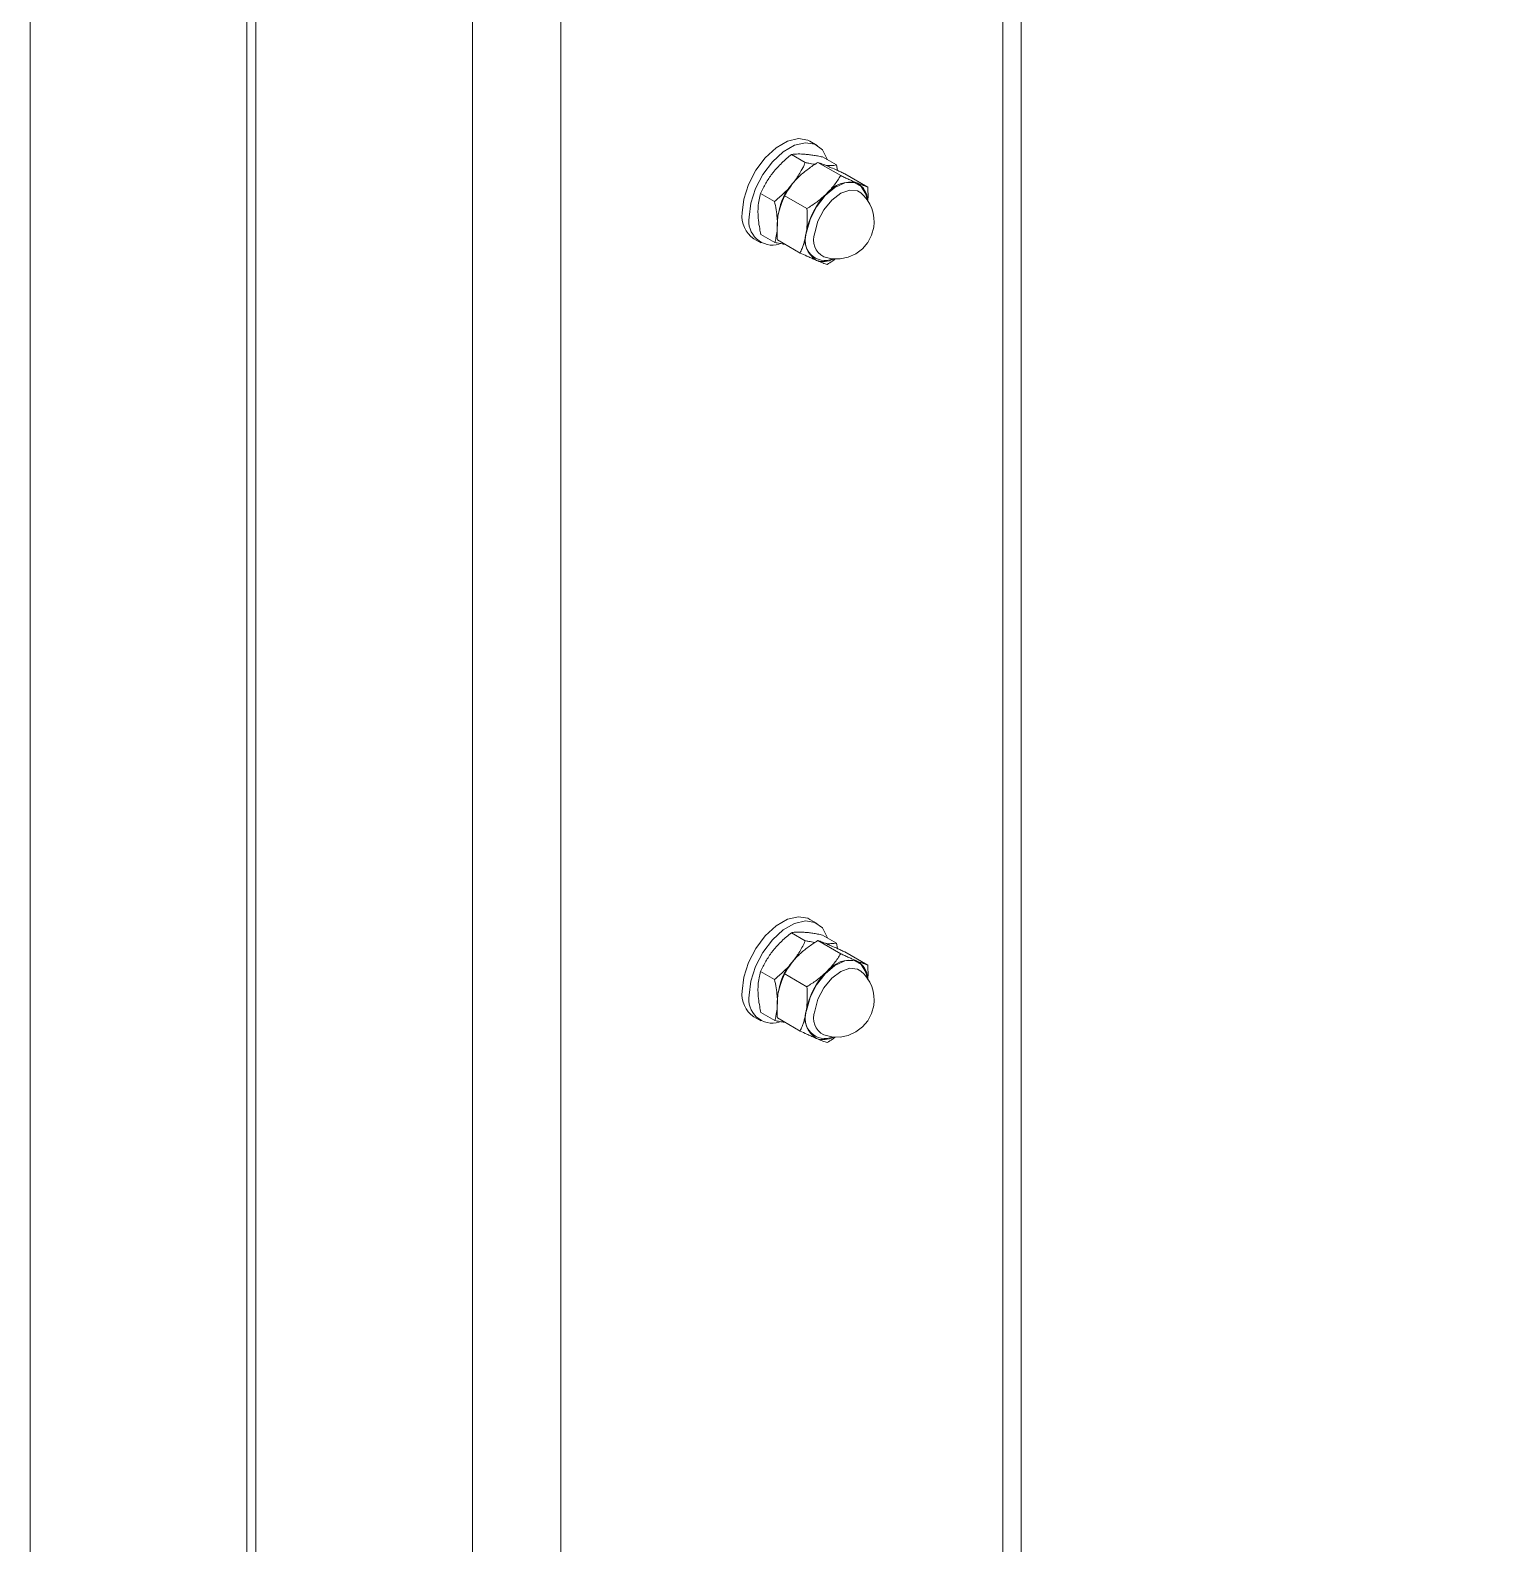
# Model space of a CAD drawing. Header units: inches. Extents: x 0.03 to 2.74, y 0.01 to 1.91.
# Drawn here: x 1.7776 to 1.8543, y 1.2369 to 1.3163 of the extents above; entities that cross this region are included whole.
import ezdxf

# ---------------------------------------------------------------- set-up
doc = ezdxf.new("R2010")
doc.units = ezdxf.units.IN
doc.header["$MEASUREMENT"] = 0
doc.layers.add('SLD-0_0', color=7, linetype='Continuous')
doc.dimstyles.new('SLDDIMSTYLE1', dxfattribs={"dimtxt": 0.18, "dimasz": 0.01083333333333333, "dimexe": 0, "dimexo": 0.0625, "dimgap": 0, "dimtad": 0, "dimtih": 1, "dimtoh": 1, "dimdec": 0, "dimrnd": 1e-09, "dimzin": 0, "dimdsep": 46, "dimtxsty": 'Standard', "dimsah": 1, "dimcen": 0.09, "dimadec": 0, "dimazin": 0, "dimtfac": 0.01083333333333333, "dimtdec": 0, "dimtofl": 0, "dimtmove": 0, "dimatfit": 3, "dimfxl": 1, "dimfrac": 2, "dimtolj": 1, "dimtzin": 0, "dimarcsym": 0})

msp = doc.modelspace()

# ---------------------------------------------------------------- linework, layer by layer
at = {"linetype": 'Continuous', "lineweight": 15}
for p, q in [((1.800791360554668, 1.224045720075161), (1.800791360554668, 1.395692019869125)), ((1.805431175399575, 1.223932885823076), (1.805431175399575, 1.395692019869125)), ((1.788959838566752, 1.189459929390944), (1.788959838566752, 1.395049998841362)), ((1.789423808318046, 1.189192099596048), (1.789423808318046, 1.395092629460001)), ((1.77759232544079, 1.196022267804473), (1.77759232544079, 1.393553840125116)), ((1.828630210513453, 1.213937374625408), (1.828630210513453, 1.393553840125116)), ((1.82959112030183, 1.213428701390533), (1.82959112030183, 1.393387130939843)), ((1.818878124059277, 1.310257815701231), (1.818506924791847, 1.310472063892884)), ((1.818259862757039, 1.309350057298845), (1.81752919741997, 1.309771865759411)), ((1.819892576340238, 1.30922771915655), (1.819161911003168, 1.309649527617116)), ((1.82011750174188, 1.308669101609747), (1.818922827542858, 1.309358778975869)), ((1.819486255700755, 1.309142340587295), (1.819515158477979, 1.309129434069725)), ((1.819949873456114, 1.308937909171126), (1.819892576340238, 1.30922771915655)), ((1.821534441817712, 1.308068831210789), (1.820339806729349, 1.308758469466251)), ((1.816644866302505, 1.30731739811363), (1.815914200965436, 1.307739206574196)), ((1.818345358658273, 1.306938220271703), (1.81715072356991, 1.307627858527165)), ((1.816662583431169, 1.305162361675462), (1.815931918094099, 1.305584170136028)), ((1.815554422010522, 1.305357602086695), (1.815925621277952, 1.305143353895041)), ((1.817990194761156, 1.304606990313381), (1.816795559672794, 1.305296667679503)), ((1.818878124059277, 1.269430746005691), (1.818506924791847, 1.269645033308003)), ((1.818259862757039, 1.268523026713964), (1.81752919741997, 1.26894483517453)), ((1.82011750174188, 1.267842071024866), (1.818922827542858, 1.268531709280328)), ((1.819892576340238, 1.268400649461009), (1.819161911003168, 1.268822457921575)), ((1.819486255700755, 1.268315310002414), (1.819515158477979, 1.268302364374185)), ((1.819949873456114, 1.268110878586245), (1.819892576340238, 1.268400649461009)), ((1.821534441817712, 1.267241761515248), (1.820339806729349, 1.26793143888137)), ((1.816644866302505, 1.26649032841809), (1.815914200965436, 1.266912136878656)), ((1.818345358658273, 1.266111150576162), (1.81715072356991, 1.266800827942284)), ((1.815554422010522, 1.264530571501814), (1.815925621277952, 1.264316284199501)), ((1.816662583431169, 1.264335331090581), (1.815931918094099, 1.264757100440488)), ((1.817990194761156, 1.2637799597285), (1.816795559672794, 1.264469597983963))]:
    msp.add_line(p, q, dxfattribs=at)
at = {"linetype": 'Continuous', "lineweight": 15, "flags": 128}
for points in [[(1.814942770409707, 1.306709540246767), (1.815027327655117, 1.307437624280323), (1.815274233247286, 1.308204388755928), (1.815663384307336, 1.308947686835952), (1.816163335865186, 1.30960728810507), (1.816733530167142, 1.310129806513337), (1.817327816635227, 1.31047288521673), (1.817898010937183, 1.310608716536483), (1.818397962495033, 1.310526310377335), (1.818506924791847, 1.310472063892884)], [(1.815313930566477, 1.306495252944455), (1.815398526922546, 1.30722333697801), (1.815645393404057, 1.307990101453615), (1.816034583574766, 1.308733399533639), (1.816534496021956, 1.309393039913417), (1.817104729434571, 1.309915519211025), (1.817699015902657, 1.310258597914417), (1.818269210204613, 1.310394429234171), (1.818769161762463, 1.310312023075023), (1.819158312822512, 1.310018067359713), (1.819405218414682, 1.309536341369097), (1.819414604972914, 1.309503644857921)], [(1.817597406409792, 1.308249991784673), (1.817787014886085, 1.308470028353903), (1.81793289764528, 1.308616536883646)], [(1.818329166845322, 1.305694657748554), (1.818513534493269, 1.306373775236664), (1.818848947507438, 1.307039947096546), (1.819299032974679, 1.307620975051128), (1.819815059013502, 1.308053851828276), (1.820341097381106, 1.308291722858148), (1.820820085625571, 1.308308814216262), (1.821200202123322, 1.308103209480315), (1.821440224239455, 1.307697279947425), (1.821501823527854, 1.307408604171121)], [(1.821174623752139, 1.307760482772856), (1.821008559892745, 1.307862444261655), (1.820598093523376, 1.307909377052817), (1.820128296283847, 1.307742804754852), (1.819655839519486, 1.307382869357301), (1.819237707460894, 1.30687290547067), (1.818924313747912, 1.306274512383357), (1.818753478388083, 1.305659810151117)], [(1.819236651473093, 1.304403458442377), (1.819658499044318, 1.304301457842919), (1.820092392698608, 1.304294378813585), (1.820517330011918, 1.30438257335031), (1.820912621445478, 1.30456170016991), (1.821259024554911, 1.304823115816681), (1.821539760867377, 1.30515407021569), (1.82174114165212, 1.305538488885964), (1.821853389244315, 1.305957676932357), (1.821875330324183, 1.306208180705182), (1.821865122442105, 1.306459388469875), (1.821823000262038, 1.306707310939187), (1.821749628665188, 1.306947802383232), (1.821646180971336, 1.307176951736079), (1.821514338938831, 1.307391082595754), (1.821356331875253, 1.307586675002921), (1.821174623752139, 1.307760482772856)], [(1.816798766746856, 1.306156124417652), (1.816810656387284, 1.306407918842235), (1.816828099741332, 1.306545979469569)], [(1.814942770409707, 1.265882470551227), (1.815027327655117, 1.266610593695442), (1.815274233247286, 1.267377319060387), (1.815663384307336, 1.268120617140411), (1.816163335865186, 1.268780257520189), (1.816733530167142, 1.269302775928456), (1.817327816635227, 1.269645854631849), (1.817898010937183, 1.269781685951602), (1.818397962495033, 1.269699279792454), (1.818506924791847, 1.269645033308003)], [(1.815313930566477, 1.265668183248915), (1.815398526922546, 1.266396306393129), (1.815645393404057, 1.267163070868734), (1.816034583574766, 1.267906368948758), (1.816534496021956, 1.268565970217877), (1.817104729434571, 1.269088488626144), (1.817699015902657, 1.269431567329536), (1.818269210204613, 1.26956739864929), (1.818769161762463, 1.269484992490142), (1.819158312822512, 1.269191036774832), (1.819405218414682, 1.268709310784216), (1.819414604972914, 1.268676575162381)], [(1.817597406409792, 1.267422961199792), (1.817787014886085, 1.267642997769022), (1.81793289764528, 1.267789506298765)], [(1.818329166845322, 1.264867627163673), (1.818513534493269, 1.265546744651784), (1.818848947507438, 1.266212916511665), (1.819299032974679, 1.266793905355588), (1.819815059013502, 1.267226821243395), (1.820341097381106, 1.267464692273267), (1.820820085625571, 1.267481744520722), (1.821200202123322, 1.267276178895434), (1.821440224239455, 1.266870249362544), (1.821501823527854, 1.26658157358624)], [(1.821174623752139, 1.266933452187975), (1.821008559892745, 1.267035374566115), (1.820598093523376, 1.267082307357277), (1.820128296283847, 1.266915774169971), (1.819655839519486, 1.266555799661761), (1.819237707460894, 1.266045874885789), (1.818924313747912, 1.265447481798477), (1.818753478388083, 1.264832779566236)], [(1.819236651473093, 1.263576427857496), (1.819658499044318, 1.263474427258038), (1.820092392698608, 1.263467348228704), (1.820517330011918, 1.263555503654769), (1.820912621445478, 1.263734669585029), (1.821259024554911, 1.263996046121141), (1.821539760867377, 1.264327000520149), (1.82174114165212, 1.264711419190423), (1.821853389244315, 1.265130646347475), (1.821875330324183, 1.265381111009642), (1.821865122442105, 1.265632357884994), (1.821823000262038, 1.265880241243647), (1.821749628665188, 1.266120732687691), (1.821646180971336, 1.266349921151198), (1.821514338938831, 1.266564052010873), (1.821356331875253, 1.26675964441804), (1.821174623752139, 1.266933452187975)], [(1.816798766746856, 1.265329093832771), (1.816810656387284, 1.265580888257354), (1.816828099741332, 1.265718948884688)]]:
    msp.add_lwpolyline(points, dxfattribs=at)
at = {"linetype": 'Continuous', "lineweight": 15}
for centre, radius, start, end in [((1.82052422896864, 1.305900405436282), 0.003753244769466398, 141.2432984293307, 169.1791248416621), ((1.820620344474577, 1.306742860899052), 0.00158173095960005, 77.19111930265996, 141.8502983785388), ((1.820487661283433, 1.307369927634349), 0.001035088805342336, 0.5128747162511522, 62.162398739281), ((1.822010301134398, 1.305046559388696), 0.003752857482163971, 134.5731761917225, 170.1451802497506), ((1.816394175379288, 1.306551860651694), 0.001459944944314073, 173.7997441271082, 234.8866945473053), ((1.81655061014345, 1.306276703350322), 0.001255842466712056, 169.9780013257492, 285.6073670871609), ((1.819300770684435, 1.305274455927791), 0.00105857620904302, 156.612354132736, 292.4491200326332), ((1.819533162767575, 1.305301854793639), 0.001280242240930781, 162.4043255639123, 237.4159902114878), ((1.819695465120675, 1.305300997181544), 0.001008010789383125, 159.1476198342502, 242.9242946100035), ((1.819213069617568, 1.305279393477462), 0.001118992558390961, 250.7260500956783, 298.1473697102782), ((1.820620344474577, 1.265915830314171), 0.001581730959599833, 77.19111930265817, 141.8502983785388), ((1.820487671267668, 1.266542903527794), 0.001035078414429662, 0.5103562295508418, 62.16271999433393), ((1.820524251414882, 1.265073381237891), 0.003753258275311339, 141.243588963431, 169.1798713636094), ((1.822010401635595, 1.264219476171851), 0.003752965508664233, 134.5737052528549, 170.1446511886182), ((1.81639416541734, 1.26572482099851), 0.001459931796233563, 173.8008740328477, 234.886809654029), ((1.81655060796366, 1.265449664377026), 0.001255834974060763, 169.9793642919278, 285.6075658359661), ((1.819300770684435, 1.264447425342911), 0.00105857620904313, 156.6123541327801, 292.449120032624), ((1.819533137363954, 1.264474815007682), 0.001280220807428638, 162.4035893482705, 237.4167264271286), ((1.819695449658997, 1.264473960650345), 0.001007998457155967, 159.1469911372284, 242.9249233070049), ((1.819213085329968, 1.264452714898594), 0.00111933002588466, 250.7312384804435, 298.1372161453026)]:
    msp.add_arc(centre, radius, start, end, dxfattribs=at)
for points, knots in [([(1.81752919741997, 1.309771865759411), (1.81744332088247, 1.309701833177202), (1.817271500492309, 1.309561713117063), (1.817025736597385, 1.309336010106404), (1.816790677517727, 1.309097594501128), (1.816647967700107, 1.308925343734408), (1.816576657312683, 1.308839272088368)], [0, 0, 0, 0, 0.2488205605145544, 0.4978361614497276, 0.7490747414989692, 0.9999999999999999, 0.9999999999999999, 0.9999999999999999, 0.9999999999999999]), ([(1.81820049277622, 1.309794432609828), (1.818181423459421, 1.309795773445873), (1.818103585947626, 1.309801246496777), (1.817972074309931, 1.309806243765756), (1.817799556143593, 1.309803346719188), (1.81765340109048, 1.309791630201191), (1.817561631540448, 1.309777026977942), (1.81752919741997, 1.309771865759411)], [0, 0, 0, 0, 0.08517504739833814, 0.3476691811470987, 0.586037275492627, 0.853693116338814, 1, 1, 1, 1]), ([(1.819161911003168, 1.309649527617116), (1.819076095488562, 1.30966629505524), (1.818908162519878, 1.309699107369825), (1.818660958921075, 1.309740557560078), (1.81842642445196, 1.309774122274823), (1.818273842387429, 1.30978783877932), (1.81820049277622, 1.309794432609827)], [0, 0, 0, 0, 0.2696298646988362, 0.5276405301845559, 0.772926237639967, 1, 1, 1, 1]), ([(1.816576657312683, 1.308839272088368), (1.816557703050284, 1.308815119370299), (1.816476946027004, 1.30871221367161), (1.816343366716951, 1.308524320004604), (1.81618503956585, 1.3082700892857), (1.816041413145114, 1.308008454857334), (1.815956499807841, 1.307828733306033), (1.815914200965436, 1.307739206574196)], [0, 0, 0, 0, 0.0715543356456653, 0.3048662632052429, 0.5368156413785264, 0.769268729514835, 1, 1, 1, 1]), ([(1.818259862757039, 1.309350057298845), (1.818215281757163, 1.309255836087341), (1.818125461707695, 1.309066002887065), (1.817970572971836, 1.308787500329702), (1.81779728011105, 1.308512327941355), (1.817664440975708, 1.308337975297643), (1.817597406409792, 1.308249991784673)], [0, 0, 0, 0, 0.2428852277158471, 0.4893556274789358, 0.7423137107838051, 1, 1, 1, 1]), ([(1.817891753231694, 1.308577035117752), (1.817912928174323, 1.308597464636768), (1.818004380617467, 1.308685697670454), (1.818175037206931, 1.30883522484166), (1.818411308552367, 1.309019341291296), (1.818661176835411, 1.309194700662145), (1.818835276415042, 1.309303876615555), (1.818922827542858, 1.309358778975869)], [0, 0, 0, 0, 0.06808096744477626, 0.2940348370052213, 0.5245580439845218, 0.7609099370129933, 1, 1, 1, 1]), ([(1.818767323561476, 1.309259359679925), (1.818757857134857, 1.309260704618056), (1.818649770757709, 1.309276060939506), (1.818480643759837, 1.309306942957576), (1.818321374595089, 1.309338045203854), (1.818259862757039, 1.309350057298845)], [0, 0, 0, 0, 0.05563871376666525, 0.6352752989471263, 1, 1, 1, 1]), ([(1.818922827542858, 1.309358778975869), (1.818960462318355, 1.309346076211422), (1.819041588526257, 1.30931869390089), (1.819172178803439, 1.309270107534818), (1.819322504727797, 1.309210984673897), (1.819429142641049, 1.309166282269874), (1.819486255700755, 1.309142340587295)], [0, 0, 0, 0, 0.1973669164607584, 0.4254477218558279, 0.6922816888930953, 0.9999999999999999, 0.9999999999999999, 0.9999999999999999, 0.9999999999999999]), ([(1.819892576340238, 1.30922771915655), (1.81984635634373, 1.309220589090925), (1.819748632229311, 1.30920551381179), (1.819590901068535, 1.309195370483727), (1.81945606274826, 1.30919289539696), (1.819373546736893, 1.309197503321818), (1.819350033274408, 1.309198816379326)], [0, 0, 0, 0, 0.2575968196349857, 0.544643508836542, 0.8702432704307205, 1, 1, 1, 1]), ([(1.819486255700755, 1.309142340587295), (1.819503313878448, 1.309135092909636), (1.819549506657227, 1.309115466524173), (1.81969114377177, 1.309054179207286), (1.819885312995362, 1.308967711638486), (1.820123451396468, 1.308858965580078), (1.82026643353962, 1.308792550994673), (1.820339806729349, 1.308758469466251)], [0, 0, 0, 0, 0.05940753213272351, 0.1608729278633803, 0.4946684786287155, 0.7406824042769771, 1, 1, 1, 1]), ([(1.817597406409792, 1.308249991784673), (1.817578093709094, 1.308225998955779), (1.817495057225168, 1.308122839890564), (1.817339036092582, 1.307946470963283), (1.81712091527615, 1.307727160535127), (1.816889304373182, 1.307516592866978), (1.816726492877325, 1.307383916333942), (1.816644866302505, 1.30731739811363)], [0, 0, 0, 0, 0.06916990566125013, 0.2974014794331634, 0.5283861210031336, 0.7635533942023072, 1, 1, 1, 1]), ([(1.81715072356991, 1.307627858527165), (1.817201719939179, 1.307709977185613), (1.817304806361441, 1.307875975644359), (1.817479366614704, 1.308117067813829), (1.817672881343081, 1.308354325387623), (1.817818117951242, 1.308502108668579), (1.817891753231694, 1.308577035117752)], [0, 0, 0, 0, 0.2401229090542203, 0.4853955674115049, 0.7390944184405893, 0.9999999999999999, 0.9999999999999999, 0.9999999999999999, 0.9999999999999999]), ([(1.82011750174188, 1.308669101609747), (1.82006650726134, 1.308586981627412), (1.819963430239182, 1.308420989481811), (1.819788836936225, 1.308179911015328), (1.819595318220478, 1.307942659979557), (1.819450092306188, 1.307794853451137), (1.819376472080096, 1.307719925019161)], [0, 0, 0, 0, 0.2401236352760679, 0.4853707501574152, 0.739115970367988, 0.9999999999999999, 0.9999999999999999, 0.9999999999999999, 0.9999999999999999]), ([(1.820971013659815, 1.308285230488704), (1.820953969516873, 1.308292480488874), (1.820877224372103, 1.308325125269814), (1.820735761074754, 1.308386834623379), (1.82054176875876, 1.308473714421744), (1.820333814793674, 1.308568583526695), (1.82019085880538, 1.308635013461389), (1.82011750174188, 1.308669101609747)], [0, 0, 0, 0, 0.05937130165148542, 0.2673328401473505, 0.4947048983334533, 0.7407106529645514, 1, 1, 1, 1]), ([(1.821534441817712, 1.308068831210789), (1.82147593903574, 1.308088820352967), (1.821370437644088, 1.308124867909111), (1.82121248284812, 1.30818572118211), (1.821083209082608, 1.308237946999789), (1.821000494447213, 1.308272806145094), (1.820971013659815, 1.308285230488704)], [0, 0, 0, 0, 0.3071847623057131, 0.5539637402752252, 0.8410257135006247, 1, 1, 1, 1]), ([(1.821534441817712, 1.308068831210789), (1.821544545619765, 1.307910377946614), (1.821560834288971, 1.307654930265537), (1.82154825339237, 1.307399403910247), (1.82154347638001, 1.307302379620459)], [0, 0, 0, 0, 0.6202963499471391, 0.9999999999999999, 0.9999999999999999, 0.9999999999999999, 0.9999999999999999]), ([(1.815778017649748, 1.306745404721347), (1.815778159603634, 1.306793731801074), (1.815778440473288, 1.306889351657353), (1.815790306304761, 1.307107318085642), (1.815825178665007, 1.307393189186043), (1.815884982509242, 1.307625638469922), (1.815914200965436, 1.307739206574196)], [0, 0, 0, 0, 0.1440475146715283, 0.2850121035281694, 0.6506772633294914, 0.9999999999999999, 0.9999999999999999, 0.9999999999999999, 0.9999999999999999]), ([(1.816798766746856, 1.306156124417652), (1.816797786539445, 1.306205576375874), (1.816795802697256, 1.306305662214776), (1.816779450338092, 1.306547291689708), (1.816736358525332, 1.306886778770384), (1.816675849339164, 1.307171572659995), (1.816644866302505, 1.30731739811363)], [0, 0, 0, 0, 0.1264312769323351, 0.2558843141930768, 0.6189840744538524, 0.9999999999999999, 0.9999999999999999, 0.9999999999999999, 0.9999999999999999]), ([(1.816828099741332, 1.306545979469569), (1.81683617640161, 1.306595568338896), (1.81685222500796, 1.306694103155983), (1.816902236420676, 1.306929401703863), (1.81699093625934, 1.307245208730261), (1.817097957587541, 1.307501497476562), (1.81715072356991, 1.307627858527165)], [0, 0, 0, 0, 0.1331181147263874, 0.2645103480593883, 0.6373728988550382, 1, 1, 1, 1]), ([(1.819376472080096, 1.307719925019161), (1.819355296954225, 1.307699495741299), (1.819263843719679, 1.307611263749132), (1.819093202321565, 1.307461712880536), (1.818856856266135, 1.307277696292925), (1.818607064329973, 1.307102223846316), (1.818432930191556, 1.306993098885527), (1.818345358658273, 1.306938220271703)], [0, 0, 0, 0, 0.06808049077057866, 0.2940327782974831, 0.5245595659224503, 0.7609024389169138, 1, 1, 1, 1]), ([(1.815931918094099, 1.305584170136028), (1.815920531096701, 1.305635557711751), (1.815897863158095, 1.305737854249709), (1.815849725006875, 1.305983835072408), (1.815795483210677, 1.306318636163187), (1.81578376495376, 1.306604970145187), (1.815778017649748, 1.306745404721347)], [0, 0, 0, 0, 0.1345625806543378, 0.2678718726442462, 0.6409224551645846, 1, 1, 1, 1]), ([(1.816795559672794, 1.305296667679503), (1.816789353283783, 1.305398826034251), (1.81677829567454, 1.30558083640546), (1.816774734273326, 1.305842361575285), (1.816780691976253, 1.306080031180348), (1.816796724225491, 1.306314728034774), (1.816817695744002, 1.306469297405682), (1.816828099741332, 1.306545979469569)], [0, 0, 0, 0, 0.2451657687375636, 0.4367994442133695, 0.6263851046733816, 0.81464916946861, 1, 1, 1, 1]), ([(1.818345358658273, 1.306938220271703), (1.818354156374179, 1.306779820350047), (1.818371613204527, 1.306465515979601), (1.818358981460338, 1.306098763674861), (1.818334334558699, 1.305841107618081), (1.818319962965472, 1.305739420068504), (1.818312818589734, 1.305688869370978)], [0, 0, 0, 0, 0.3799792551688935, 0.7539722199954799, 0.877695195313687, 0.9999999999999999, 0.9999999999999999, 0.9999999999999999, 0.9999999999999999]), ([(1.816662583431169, 1.305162361675462), (1.816673279578695, 1.305201249473225), (1.816694862144082, 1.305279716831303), (1.816740710053129, 1.305478058640568), (1.816790137747493, 1.305769929720089), (1.816795818720168, 1.306024184174356), (1.816798766746856, 1.306156124417652)], [0, 0, 0, 0, 0.1202351313813557, 0.2426090869180273, 0.6069671950086475, 1, 1, 1, 1]), ([(1.818312818589734, 1.305688869370978), (1.818300446379856, 1.305615446220011), (1.818275924951754, 1.305469923266938), (1.818224291167373, 1.305256093044559), (1.818162536051786, 1.305048647708884), (1.818086193596897, 1.304831645167799), (1.818024236407948, 1.304686654000394), (1.817990194761156, 1.304606990313381)], [0, 0, 0, 0, 0.1972272483847088, 0.390899753462619, 0.5823494672164213, 0.770526840220621, 0.9999999999999999, 0.9999999999999999, 0.9999999999999999, 0.9999999999999999]), ([(1.816662583431169, 1.305162361675462), (1.816748424185839, 1.305145767313822), (1.816916404252442, 1.305113294137365), (1.817092562019469, 1.305081833360346), (1.817183158020119, 1.305069503951493), (1.817190851106353, 1.305068456982479)], [0, 0, 0, 0, 0.4888361822804031, 0.956593808762348, 1, 1, 1, 1]), ([(1.817990194761156, 1.304606990313381), (1.818104554964362, 1.304553922892677), (1.818290364311781, 1.304467700391021), (1.818543798931243, 1.30435342009453), (1.818713923645902, 1.304278471177826), (1.818812466532085, 1.304236442999936), (1.818843706679091, 1.304223119192338)], [0, 0, 0, 0, 0.4041168848987565, 0.6565981220683892, 0.8911344535913439, 0.9999999999999999, 0.9999999999999999, 0.9999999999999999, 0.9999999999999999]), ([(1.818843706679091, 1.304223119192338), (1.818860218624253, 1.304216143835113), (1.818926973511894, 1.304187943693746), (1.819038708689433, 1.304142058184733), (1.819174457829822, 1.304089082814404), (1.819295247291966, 1.304044399376459), (1.819371500127281, 1.304018720326902), (1.819407134836988, 1.304006719914423)], [0, 0, 0, 0, 0.08907220439668165, 0.3601032427438242, 0.6001928290921287, 0.8131608822761311, 0.9999999999999999, 0.9999999999999999, 0.9999999999999999, 0.9999999999999999]), ([(1.819407134836988, 1.304006719914423), (1.81949954257062, 1.304064059724737), (1.819647015422743, 1.3041555679247), (1.819787796968798, 1.304257009735899), (1.81984036361007, 1.304294887252156)], [0, 0, 0, 0, 0.6266084387806757, 1, 1, 1, 1]), ([(1.81752919741997, 1.26894483517453), (1.81744332144586, 1.268874802043916), (1.81727150218292, 1.268734680886536), (1.817025722921476, 1.268508979814745), (1.816790690269044, 1.268270525397286), (1.81664796996253, 1.268098271838754), (1.816576657312683, 1.268012202392828)], [0, 0, 0, 0, 0.248815341477244, 0.4978257192841365, 0.7490800046825405, 1, 1, 1, 1]), ([(1.81820049277622, 1.268967402024946), (1.818181423482386, 1.268968743825091), (1.818103586537724, 1.268974220777959), (1.817972073833009, 1.268979143451378), (1.817799555772615, 1.268976336786482), (1.817653401108343, 1.268964596938274), (1.817561631545113, 1.268949995693728), (1.81752919741997, 1.26894483517453)], [0, 0, 0, 0, 0.0851753161130913, 0.3476681635229142, 0.5860359695011147, 0.853692654762112, 1, 1, 1, 1]), ([(1.818259862757039, 1.268523026713964), (1.818215281757163, 1.26842880550246), (1.818125461707695, 1.268238972302183), (1.817970572971837, 1.267960469744821), (1.81779728011105, 1.267685297356473), (1.817664440975708, 1.267510944712762), (1.817597406409792, 1.267422961199792)], [0, 0, 0, 0, 0.2428852277158786, 0.4893556274789362, 0.7423137107838054, 1, 1, 1, 1]), ([(1.817891753231694, 1.267750004532871), (1.817912928279919, 1.267770433912803), (1.818004381179118, 1.267858666345801), (1.818175021997776, 1.268008201034766), (1.81841133588001, 1.26819226052649), (1.818661151877748, 1.268367680785674), (1.818835272155267, 1.268476826154611), (1.818922827542858, 1.268531709280328)], [0, 0, 0, 0, 0.06808215853976972, 0.2940399812244562, 0.5245486457476483, 0.7609220006089548, 1, 1, 1, 1]), ([(1.819161911003168, 1.268822457921575), (1.819076096148438, 1.268839241857149), (1.818908166764915, 1.268872086007068), (1.818660958465816, 1.268913524588406), (1.818426424553753, 1.268947092223613), (1.818273842420477, 1.268960808367697), (1.81820049277622, 1.268967402024946)], [0, 0, 0, 0, 0.2696353658256566, 0.5276440879824771, 0.7729279479530126, 1, 1, 1, 1]), ([(1.818767323561476, 1.268432329095044), (1.818757857028795, 1.268433660269237), (1.81864974825964, 1.26844886241436), (1.818480651948708, 1.268479952110194), (1.818321376269374, 1.26851102580871), (1.818259862757039, 1.268523026713964)], [0, 0, 0, 0, 0.05562788361497863, 0.6352761069833388, 1, 1, 1, 1]), ([(1.818922827542858, 1.268531709280328), (1.818960463300931, 1.268519022421137), (1.819041596254713, 1.268491672836245), (1.819172177540916, 1.268443073265596), (1.819322505124061, 1.268383955245407), (1.819429142779258, 1.268339252088319), (1.819486255700755, 1.268315310002414)], [0, 0, 0, 0, 0.1973500619560376, 0.4254356568235282, 0.6922752271114678, 1, 1, 1, 1]), ([(1.819892576340238, 1.268400649461009), (1.81984635586422, 1.268393534189072), (1.819748628746825, 1.268378489882394), (1.819590901804653, 1.268368358886483), (1.819456060801525, 1.268365792354749), (1.819373546634339, 1.268370456649943), (1.819350033274408, 1.268371785794445)], [0, 0, 0, 0, 0.2575883619045061, 0.5446367119657597, 0.8702389994776765, 1, 1, 1, 1]), ([(1.819486255700755, 1.268315310002414), (1.819503313878448, 1.268308062324755), (1.819549506657227, 1.268288435939292), (1.81969114377177, 1.268227148622405), (1.819885312995362, 1.268140681053605), (1.820123451396468, 1.268031934995197), (1.82026643353962, 1.267965520409792), (1.820339806729349, 1.26793143888137)], [0, 0, 0, 0, 0.0594075321327617, 0.16087292786338, 0.4946684786287354, 0.7406824042770176, 1, 1, 1, 1]), ([(1.816576657312683, 1.268012202392828), (1.816557703358882, 1.267988049455641), (1.816476954201145, 1.267885151170933), (1.816343353072359, 1.267697286068107), (1.81618504269783, 1.267443056712225), (1.816041403007054, 1.267181416272748), (1.815956498115627, 1.267001677508904), (1.815914200965436, 1.266912136878656)], [0, 0, 0, 0, 0.07155414886502702, 0.3048407373882399, 0.5367895100963042, 0.7692419914525727, 1, 1, 1, 1]), ([(1.81715072356991, 1.266800827942284), (1.817201717320774, 1.266882948540099), (1.81730479286801, 1.267048941929792), (1.817479392675896, 1.267290004080453), (1.817672865969335, 1.267527294291369), (1.817818115152121, 1.267675080326186), (1.817891753231694, 1.267750004532871)], [0, 0, 0, 0, 0.2401232196222789, 0.4853699099811314, 0.7390940809927858, 1, 1, 1, 1]), ([(1.82011750174188, 1.267842071024866), (1.820066504642962, 1.267759952981964), (1.819963416745753, 1.267593955767512), (1.819788862998386, 1.267352847279058), (1.819595302849062, 1.267115628883489), (1.819450089507439, 1.266967825108832), (1.819376472080096, 1.26689289443428)], [0, 0, 0, 0, 0.240123324219448, 0.4853964066456576, 0.7391163083177249, 1, 1, 1, 1]), ([(1.820971013659815, 1.267458199903823), (1.820953969454681, 1.267465449765412), (1.820877224029874, 1.267498093922363), (1.820735772091209, 1.26755981559125), (1.820541748224795, 1.267646625307874), (1.820333826711268, 1.26774156610047), (1.820190861182722, 1.267807988112124), (1.82011750174188, 1.267842071024866)], [0, 0, 0, 0, 0.05937128443553694, 0.2673327626286596, 0.4946876997680791, 0.7407107281508073, 1, 1, 1, 1]), ([(1.821534441817712, 1.267241761515248), (1.821475940214806, 1.267261767066854), (1.821370444221439, 1.267297843096135), (1.821212482101997, 1.267358688464318), (1.821083209182177, 1.267410916699539), (1.821000494473376, 1.267445775635004), (1.820971013659815, 1.267458199903823)], [0, 0, 0, 0, 0.3071995798431105, 0.5539732798445235, 0.8410291135520258, 1, 1, 1, 1]), ([(1.815778017649748, 1.265918374136466), (1.815778159589075, 1.265966701219547), (1.815778440429924, 1.266062321082465), (1.815790306585991, 1.266280287435954), (1.815825174140722, 1.266566146651546), (1.815884982111783, 1.266798581915376), (1.815914200965436, 1.266912136878656)], [0, 0, 0, 0, 0.1440529652720768, 0.2850228880746328, 0.6507018842459096, 1, 1, 1, 1]), ([(1.817597406409792, 1.267422961199792), (1.817578093821984, 1.267398968255669), (1.817495057823443, 1.267295808695018), (1.817339020290231, 1.267119443302032), (1.817120943876168, 1.266900086806485), (1.816889277795302, 1.26668956646622), (1.816726488414746, 1.266556864693209), (1.816644866302505, 1.26649032841809)], [0, 0, 0, 0, 0.06916853549536828, 0.2973955882966, 0.528396444828187, 0.7635393771873822, 0.9999999999999999, 0.9999999999999999, 0.9999999999999999, 0.9999999999999999]), ([(1.816828099741332, 1.265718948884688), (1.816836175563141, 1.265768537925942), (1.816852220452354, 1.265867060490197), (1.816902247675664, 1.266102342746545), (1.816990941035332, 1.266418149671182), (1.817097957576895, 1.266674453685965), (1.81715072356991, 1.266800827942284)], [0, 0, 0, 0, 0.1331183369274211, 0.2644769806334872, 0.6373401538122653, 1, 1, 1, 1]), ([(1.819376472080096, 1.26689289443428), (1.819355297059811, 1.266872465017333), (1.819263844281277, 1.266784232424473), (1.819093187113715, 1.266634689074529), (1.818856883593414, 1.266450615528004), (1.818607039372254, 1.266275203969814), (1.818432925931381, 1.266166048425178), (1.818345358658273, 1.266111150576162)], [0, 0, 0, 0, 0.06807930010510413, 0.2940276359334242, 0.5245689646830761, 0.7608903763819698, 0.9999999999999999, 0.9999999999999999, 0.9999999999999999, 0.9999999999999999]), ([(1.821534441817712, 1.267241761515248), (1.821544545363224, 1.267083321293404), (1.821560834126885, 1.266827886671499), (1.821548253524172, 1.266572373328027), (1.82154347638001, 1.266475349035578)], [0, 0, 0, 0, 0.6202770034184901, 0.9999999999999999, 0.9999999999999999, 0.9999999999999999, 0.9999999999999999]), ([(1.815931918094099, 1.264757100440488), (1.815920531724795, 1.264808501190823), (1.815897867766419, 1.264910811631925), (1.815849723215205, 1.265156804099479), (1.815795483796554, 1.265491605705198), (1.815783765146552, 1.265777939602062), (1.815778017649748, 1.265918374136466)], [0, 0, 0, 0, 0.1345907693525818, 0.2678957192430001, 0.6409341509017284, 0.9999999999999999, 0.9999999999999999, 0.9999999999999999, 0.9999999999999999]), ([(1.816798766746856, 1.265329093832771), (1.816797786294659, 1.265378532745242), (1.816795801692442, 1.265478605523426), (1.816779450442871, 1.265720221995185), (1.816736358487541, 1.266059709074476), (1.816675849326367, 1.26634450296433), (1.816644866302505, 1.26649032841809)], [0, 0, 0, 0, 0.1264021721176093, 0.2558595223838416, 0.6189713800914884, 1, 1, 1, 1]), ([(1.818345358658273, 1.266111150576162), (1.818354156236828, 1.265952763689799), (1.818371613505914, 1.265638472379112), (1.818358981402029, 1.265271733087972), (1.818334334566499, 1.265014077033469), (1.818319962968063, 1.264912389483712), (1.818312818589734, 1.264861838786097)], [0, 0, 0, 0, 0.3799599035818167, 0.7539645411750344, 0.8776913780348629, 1, 1, 1, 1]), ([(1.816662583431169, 1.264335331090581), (1.816673279578695, 1.264374218888344), (1.816694862144082, 1.264452686246422), (1.816740710053128, 1.264651028055687), (1.816790137747493, 1.264942899135208), (1.816795818720168, 1.265197153589475), (1.816798766746856, 1.265329093832771)], [0, 0, 0, 0, 0.1202351313813942, 0.2426090869180604, 0.6069671950086646, 1, 1, 1, 1]), ([(1.816795559672794, 1.264469597983963), (1.81678935332436, 1.264571769379301), (1.816778296404523, 1.264753792825145), (1.81677473414249, 1.265015330983941), (1.816780692010731, 1.26525300059717), (1.816796724217052, 1.265487697449476), (1.816817695741204, 1.265642266820663), (1.816828099741332, 1.265718948884688)], [0, 0, 0, 0, 0.2451893120811927, 0.4368170104864144, 0.6263967577536044, 0.8146549505766916, 1, 1, 1, 1]), ([(1.816662583431169, 1.264335331090581), (1.816748424185839, 1.264318736728941), (1.816916404252442, 1.264286263552484), (1.817092562019469, 1.264254802775465), (1.817183158020119, 1.264242473366612), (1.817190851106353, 1.264241426397598)], [0, 0, 0, 0, 0.4888361822803938, 0.956593808762359, 1, 1, 1, 1]), ([(1.818312818589734, 1.264861838786097), (1.818300446842151, 1.264788415491924), (1.818275926330308, 1.26464289225502), (1.818224282858606, 1.264429051966587), (1.81816255187849, 1.264221598910546), (1.818086182669725, 1.264004605364547), (1.818024234245972, 1.263859624155313), (1.817990194761156, 1.2637799597285)], [0, 0, 0, 0, 0.1972271404906097, 0.3908995396190211, 0.5823822586483616, 0.7705269657550446, 1, 1, 1, 1]), ([(1.817990194761156, 1.2637799597285), (1.818104554964362, 1.263726892307796), (1.818290364311781, 1.26364066980614), (1.818543798931243, 1.263526389509649), (1.818713923645902, 1.263451440592945), (1.818812466532085, 1.263409412415055), (1.818843706679091, 1.263396088607457)], [0, 0, 0, 0, 0.4041168848987364, 0.6565981220683694, 0.8911344535913439, 1, 1, 1, 1]), ([(1.818843706679091, 1.263396088607457), (1.818860218510997, 1.263389112953783), (1.818926972940764, 1.263360911613923), (1.819038720992916, 1.263315046536188), (1.81917443853263, 1.263261987759474), (1.819295263708206, 1.263217388839734), (1.819371502548712, 1.263191670419554), (1.819407134836988, 1.263179650218883)], [0, 0, 0, 0, 0.08907022840266357, 0.3600952541479381, 0.6002030497530491, 0.8131440603146739, 1, 1, 1, 1]), ([(1.819407134836988, 1.263179650218883), (1.81949954257062, 1.263236990029197), (1.819647015422743, 1.263328498229159), (1.819787796968798, 1.263429940040359), (1.81984036361007, 1.263467817556616)], [0, 0, 0, 0, 0.6266084387806757, 1, 1, 1, 1])]:
    msp.add_open_spline(points, degree=3, knots=knots, dxfattribs=at)

# ---------------------------------------------------------------- leaders
at = {"layer": 'SLD-0_0'}
msp.add_leader([(1.827355862666966, 1.204570937529627), (1.878144950662479, 1.261303430821148)], dimstyle='SLDDIMSTYLE1', override={"dimscale": 1, "dimgap": 0, "dimtad": 0, "dimclrd": 0}, dxfattribs=at)

doc.saveas('drawing.dxf')
